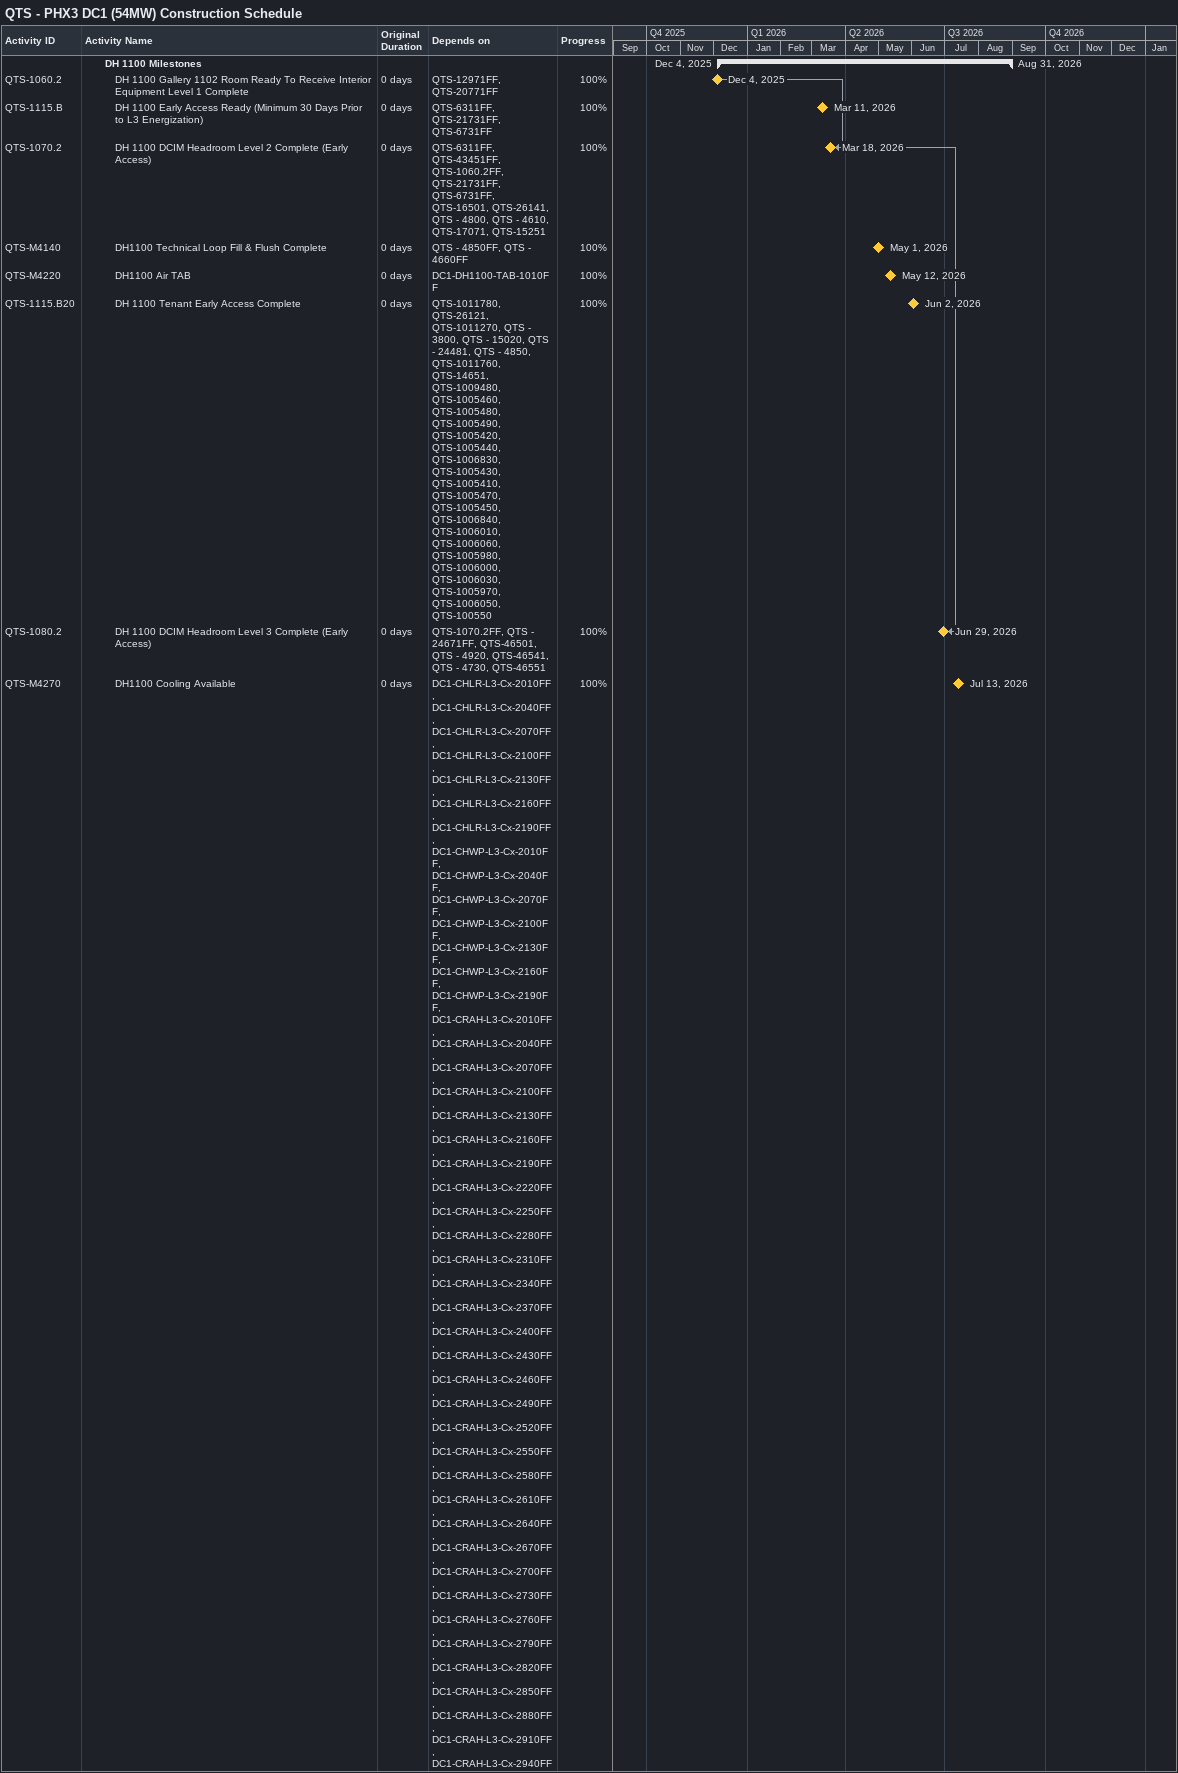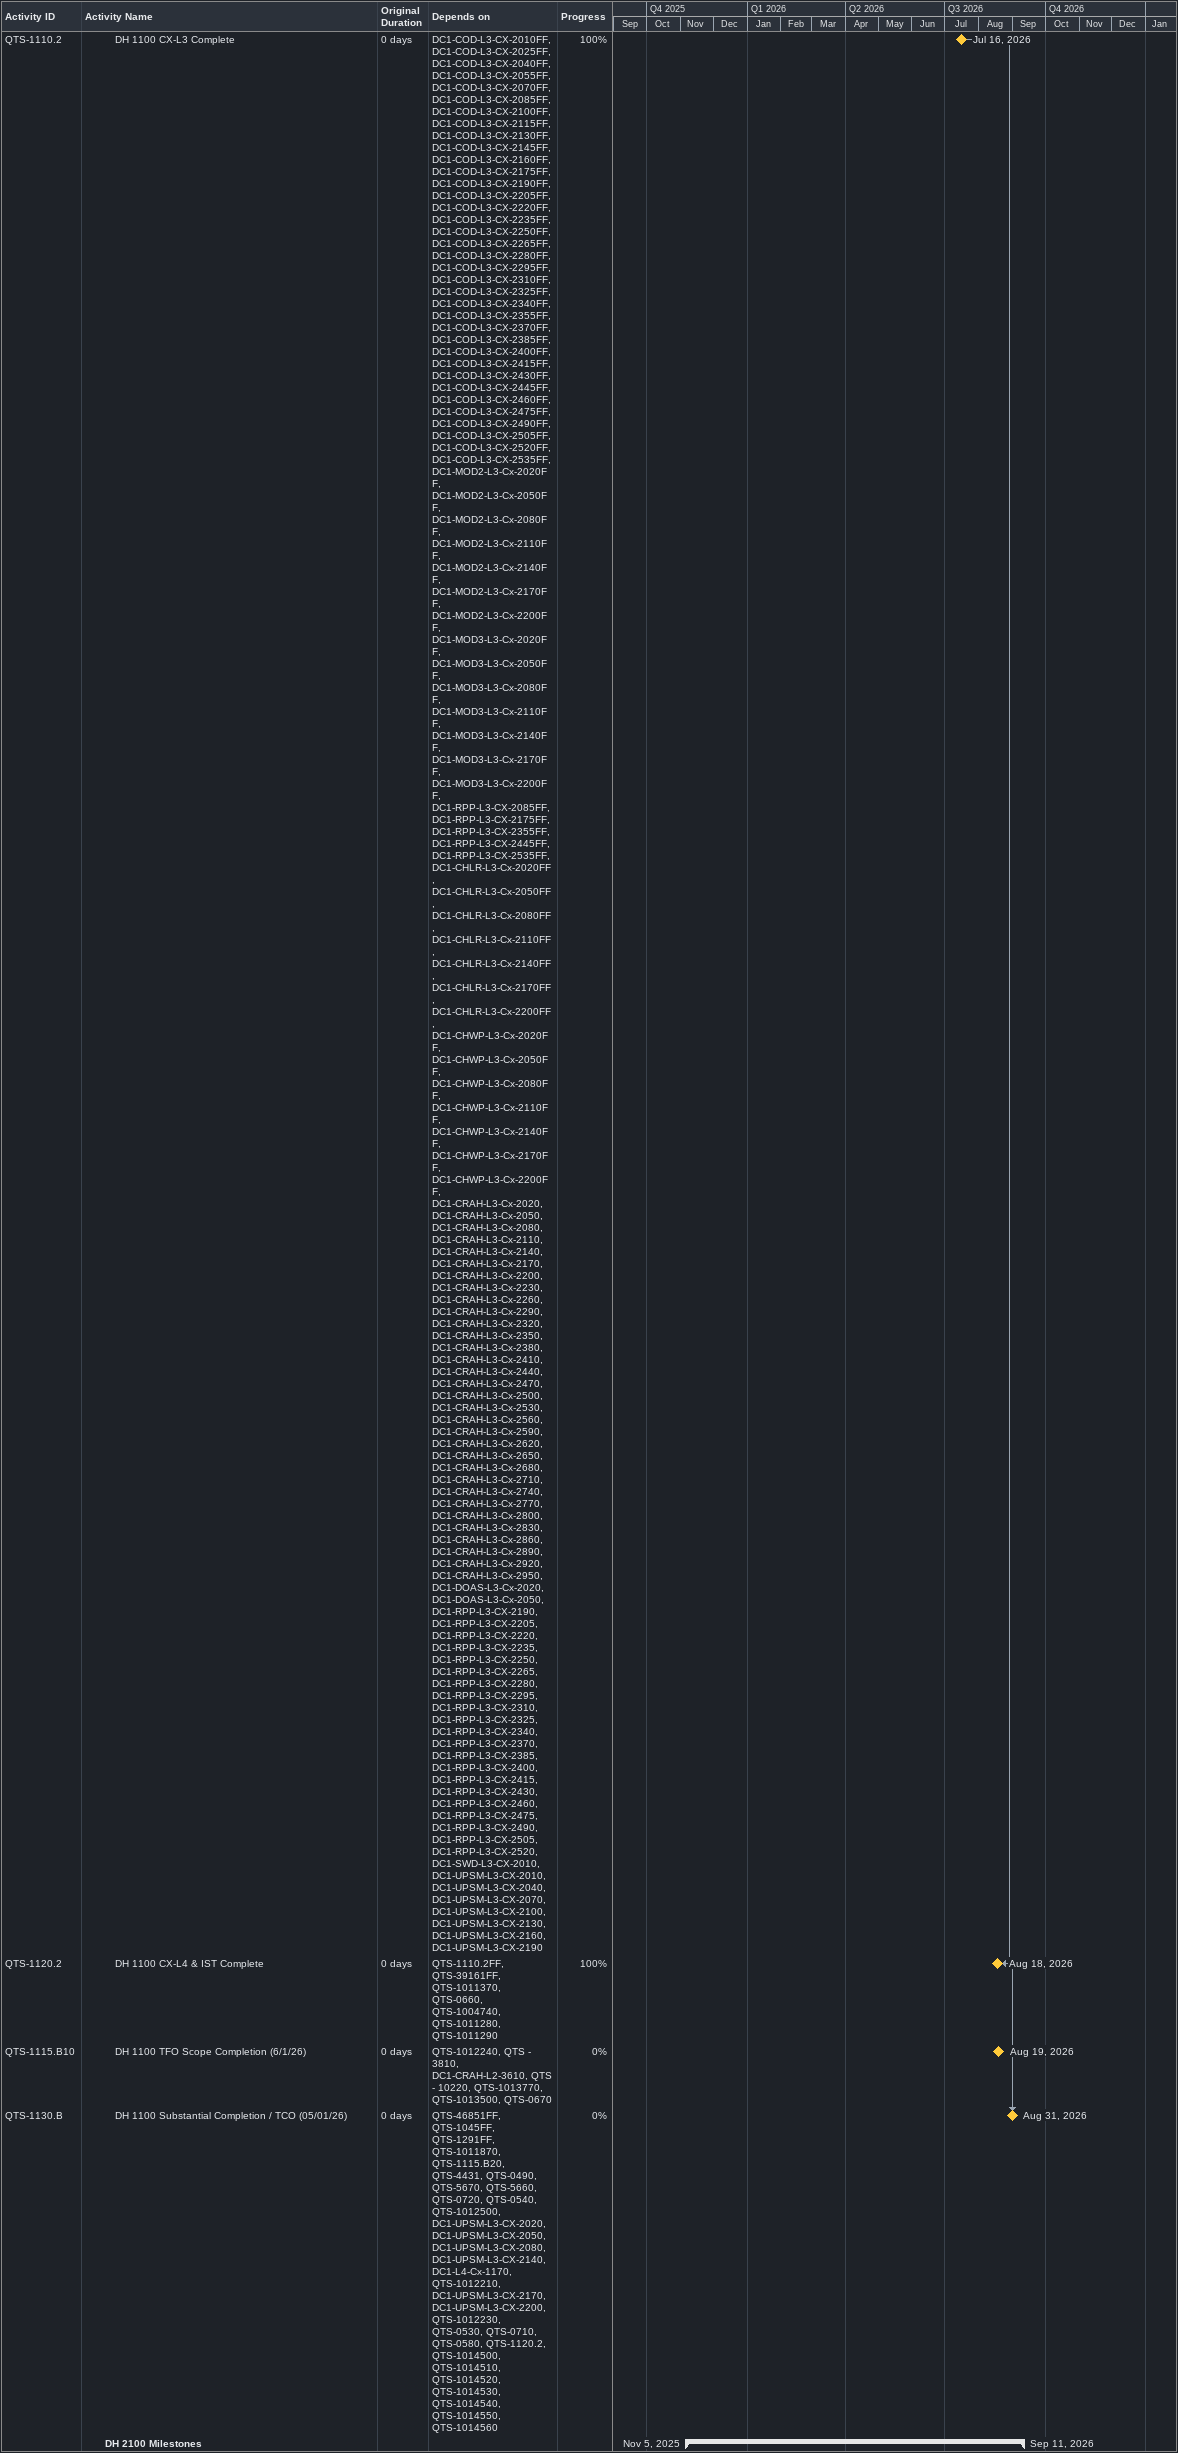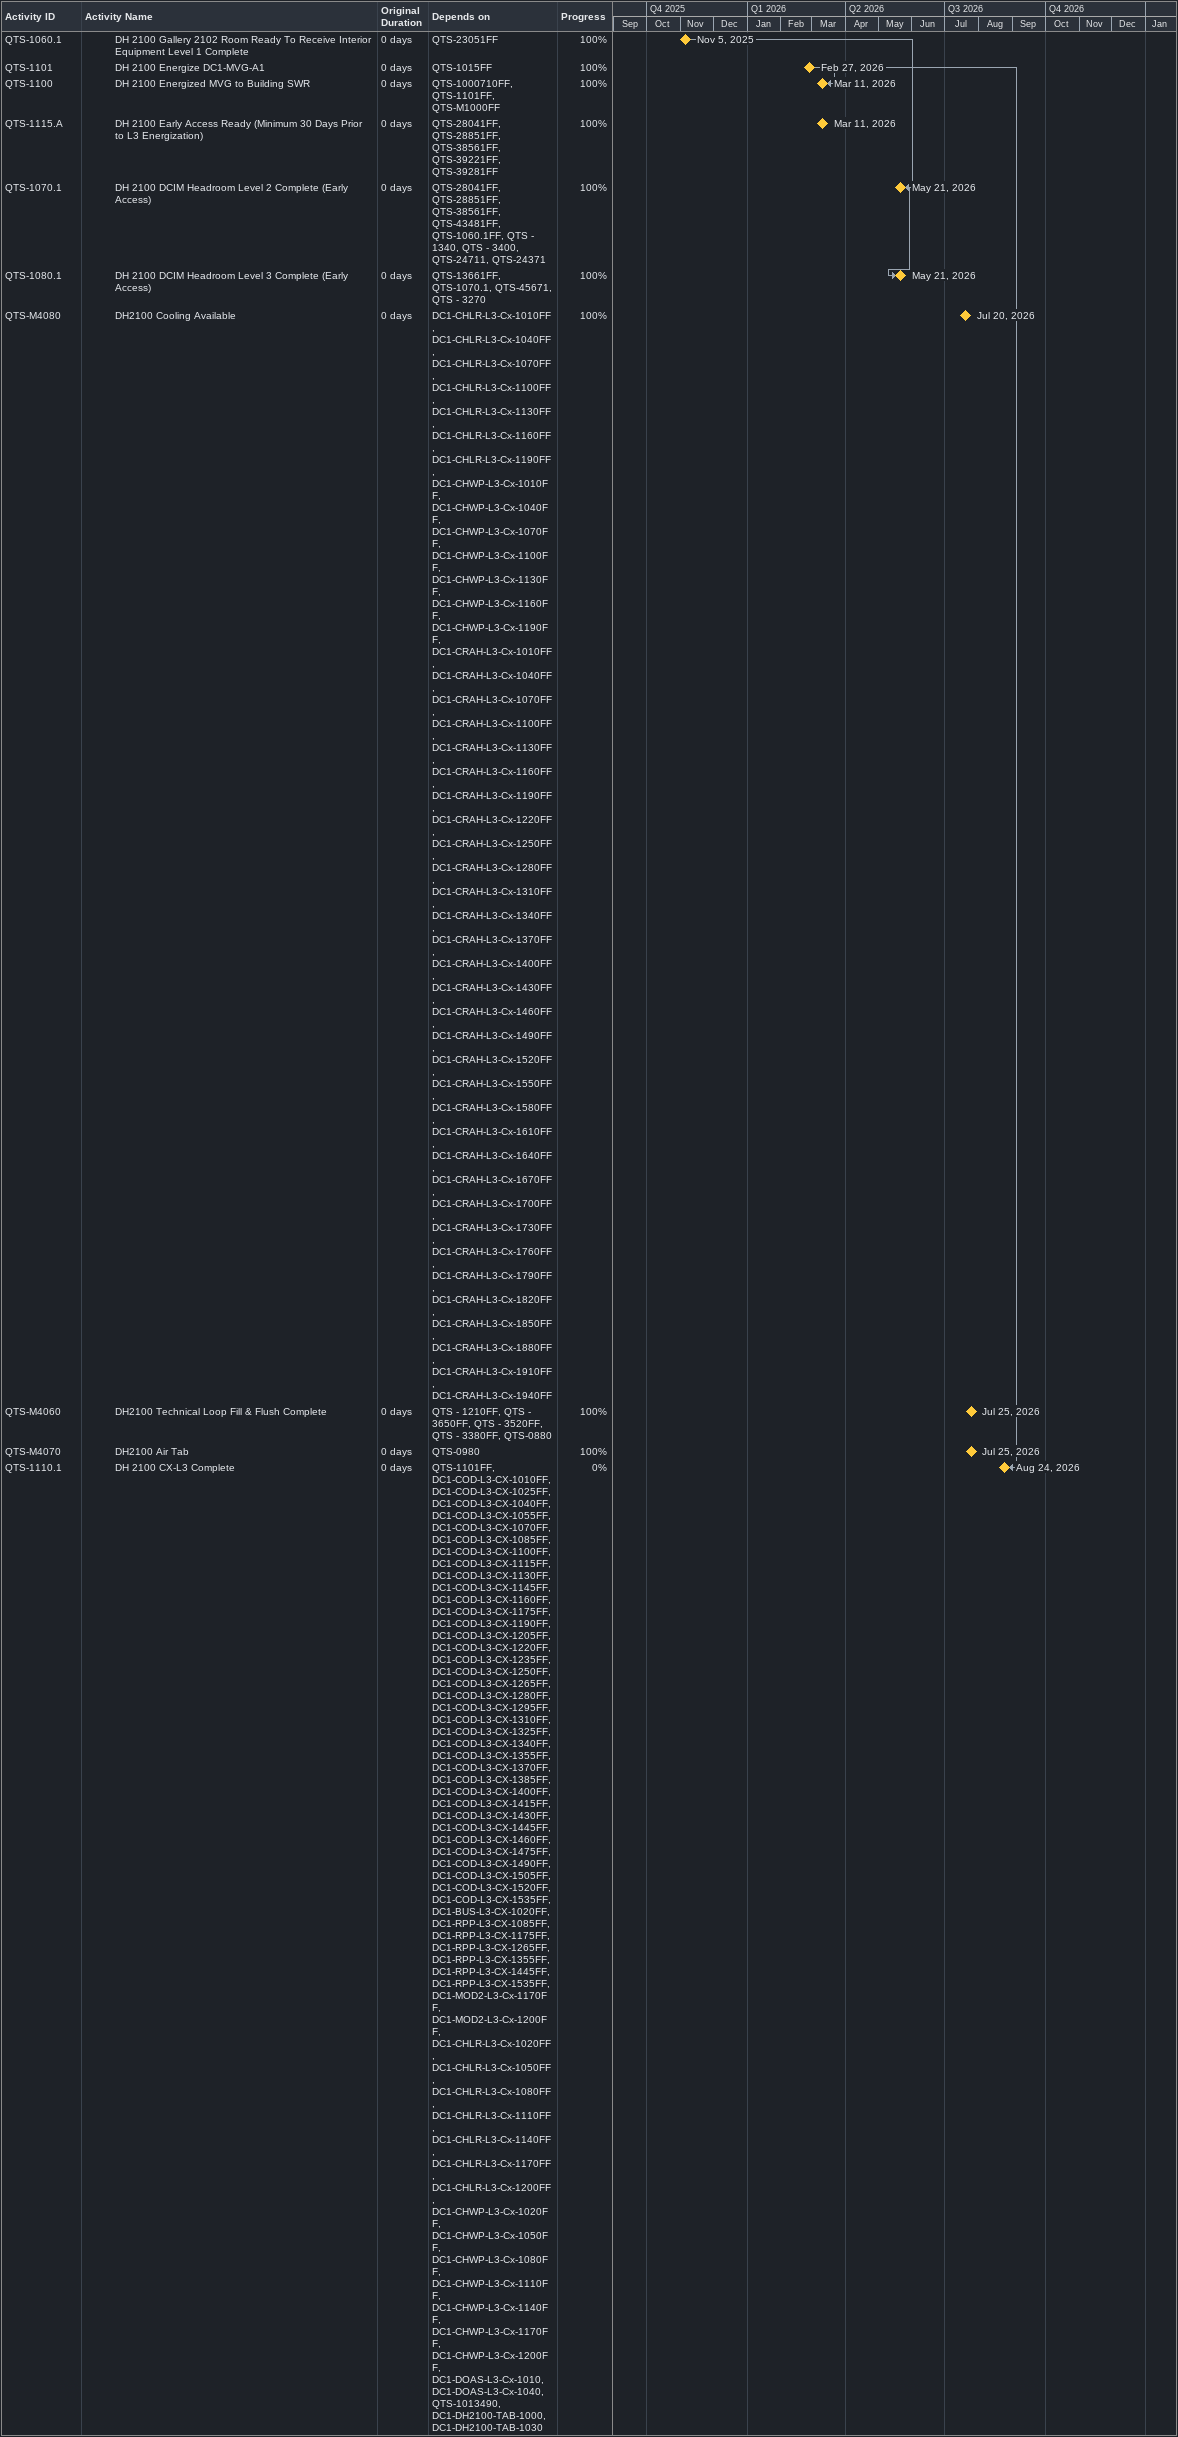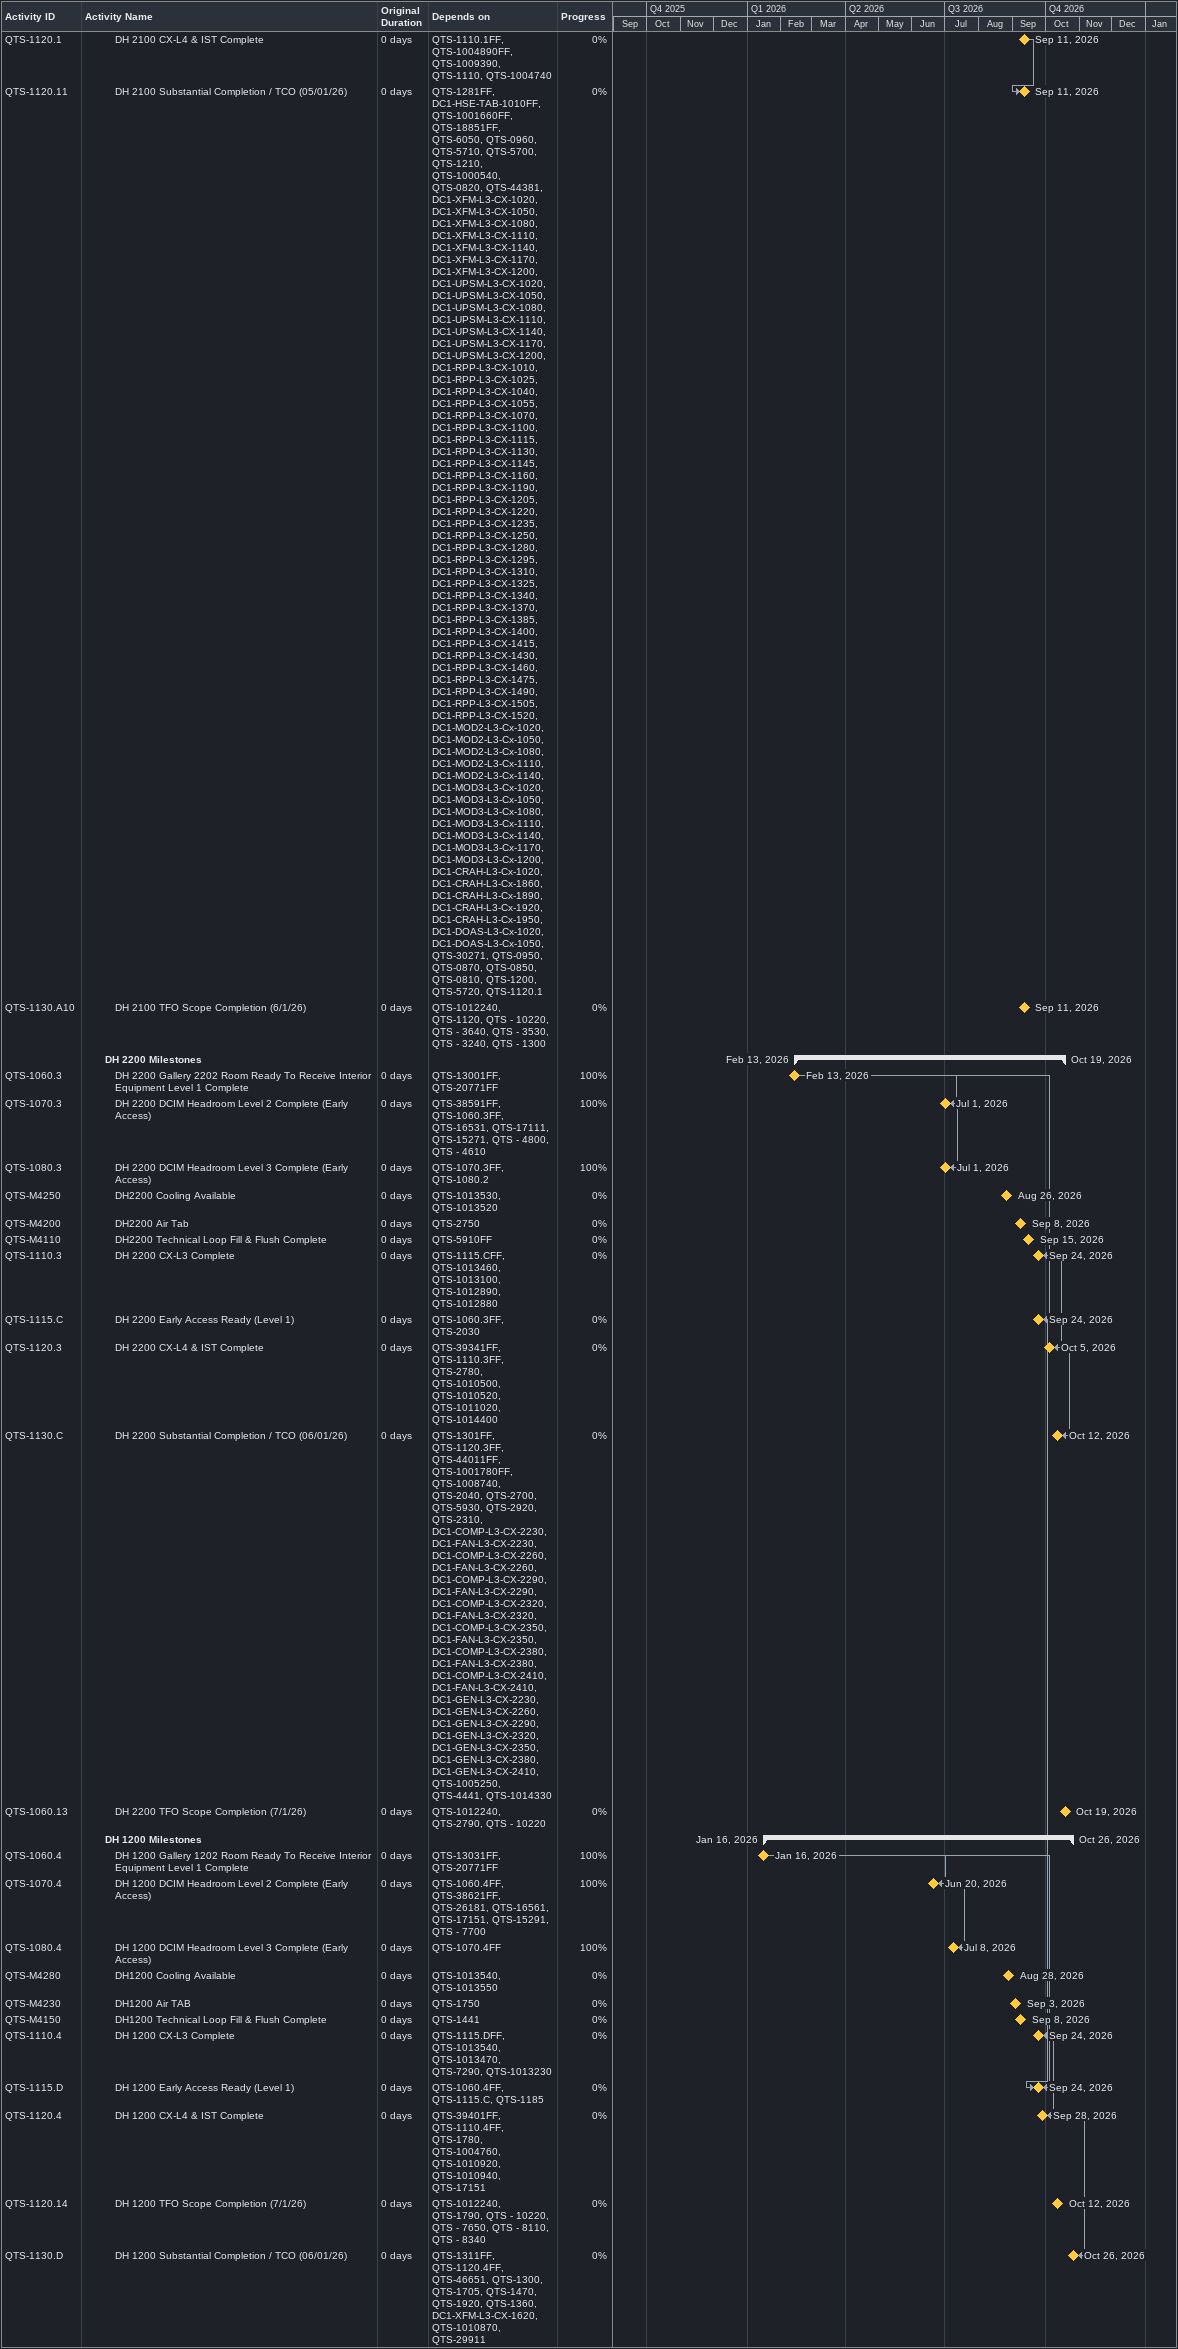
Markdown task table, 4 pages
QTS - PHX3 DC1 (54MW) Construction Schedule

| ID | Level | Task | Original duration | Start | Finish | Predecessors | % complete |
|---|---|---|---|---|---|---|---|
|  | 3 | **DH 1100 Milestones** |  | 2025-12-04 | 2026-08-31 |  |  |
| QTS-1060.2 | 4 | DH 1100 Gallery 1102 Room Ready To Receive Interior Equipment Level 1 Complete | 0d | 2025-12-04 | 2025-12-04 | QTS-12971FF, QTS-20771FF | 100 |
| QTS-1115.B | 4 | DH 1100 Early Access Ready (Minimum 30 Days Prior to L3 Energization) | 0d | 2026-03-11 | 2026-03-11 | QTS-6311FF, QTS-21731FF, QTS-6731FF | 100 |
| QTS-1070.2 | 4 | DH 1100 DCIM Headroom Level 2 Complete (Early Access) | 0d | 2026-03-18 | 2026-03-18 | QTS-6311FF, QTS-43451FF, QTS-1060.2FF, QTS-21731FF, QTS-6731FF, QTS-16501, QTS-26141, QTS - 4800, QTS - 4610, QTS-17071, QTS-15251 | 100 |
| QTS-M4140 | 4 | DH1100 Technical Loop Fill & Flush Complete | 0d | 2026-05-01 | 2026-05-01 | QTS - 4850FF, QTS - 4660FF | 100 |
| QTS-M4220 | 4 | DH1100 Air TAB | 0d | 2026-05-12 | 2026-05-12 | DC1-DH1100-TAB-1010FF | 100 |
| QTS-1115.B20 | 4 | DH 1100 Tenant Early Access Complete | 0d | 2026-06-02 | 2026-06-02 | QTS-1011780, QTS-26121, QTS-1011270, QTS - 3800, QTS - 15020, QTS - 24481, QTS - 4850, QTS-1011760, QTS-14651, QTS-1009480, QTS-1005460, QTS-1005480, QTS-1005490, QTS-1005420, QTS-1005440, QTS-1006830, QTS-1005430, QTS-1005410, QTS-1005470, QTS-1005450, QTS-1006840, QTS-1006010, QTS-1006060, QTS-1005980, QTS-1006000, QTS-1006030, QTS-1005970, QTS-1006050, QTS-100550 | 100 |
| QTS-1080.2 | 4 | DH 1100 DCIM Headroom Level 3 Complete (Early Access) | 0d | 2026-06-29 | 2026-06-29 | QTS-1070.2FF, QTS - 24671FF, QTS-46501, QTS - 4920, QTS-46541, QTS - 4730, QTS-46551 | 100 |
| QTS-M4270 | 4 | DH1100 Cooling Available | 0d | 2026-07-13 | 2026-07-13 | DC1-CHLR-L3-Cx-2010FF, DC1-CHLR-L3-Cx-2040FF, DC1-CHLR-L3-Cx-2070FF, DC1-CHLR-L3-Cx-2100FF, DC1-CHLR-L3-Cx-2130FF, DC1-CHLR-L3-Cx-2160FF, DC1-CHLR-L3-Cx-2190FF, DC1-CHWP-L3-Cx-2010FF, DC1-CHWP-L3-Cx-2040FF, DC1-CHWP-L3-Cx-2070FF, DC1-CHWP-L3-Cx-2100FF, DC1-CHWP-L3-Cx-2130FF, DC1-CHWP-L3-Cx-2160FF, DC1-CHWP-L3-Cx-2190FF, DC1-CRAH-L3-Cx-2010FF, DC1-CRAH-L3-Cx-2040FF, DC1-CRAH-L3-Cx-2070FF, DC1-CRAH-L3-Cx-2100FF, DC1-CRAH-L3-Cx-2130FF, DC1-CRAH-L3-Cx-2160FF, DC1-CRAH-L3-Cx-2190FF, DC1-CRAH-L3-Cx-2220FF, DC1-CRAH-L3-Cx-2250FF, DC1-CRAH-L3-Cx-2280FF, DC1-CRAH-L3-Cx-2310FF, DC1-CRAH-L3-Cx-2340FF, DC1-CRAH-L3-Cx-2370FF, DC1-CRAH-L3-Cx-2400FF, DC1-CRAH-L3-Cx-2430FF, DC1-CRAH-L3-Cx-2460FF, DC1-CRAH-L3-Cx-2490FF, DC1-CRAH-L3-Cx-2520FF, DC1-CRAH-L3-Cx-2550FF, DC1-CRAH-L3-Cx-2580FF, DC1-CRAH-L3-Cx-2610FF, DC1-CRAH-L3-Cx-2640FF, DC1-CRAH-L3-Cx-2670FF, DC1-CRAH-L3-Cx-2700FF, DC1-CRAH-L3-Cx-2730FF, DC1-CRAH-L3-Cx-2760FF, DC1-CRAH-L3-Cx-2790FF, DC1-CRAH-L3-Cx-2820FF, DC1-CRAH-L3-Cx-2850FF, DC1-CRAH-L3-Cx-2880FF, DC1-CRAH-L3-Cx-2910FF, DC1-CRAH-L3-Cx-2940FF | 100 |
| QTS-1110.2 | 4 | DH 1100 CX-L3 Complete | 0d | 2026-07-16 | 2026-07-16 | DC1-COD-L3-CX-2010FF, DC1-COD-L3-CX-2025FF, DC1-COD-L3-CX-2040FF, DC1-COD-L3-CX-2055FF, DC1-COD-L3-CX-2070FF, DC1-COD-L3-CX-2085FF, DC1-COD-L3-CX-2100FF, DC1-COD-L3-CX-2115FF, DC1-COD-L3-CX-2130FF, DC1-COD-L3-CX-2145FF, DC1-COD-L3-CX-2160FF, DC1-COD-L3-CX-2175FF, DC1-COD-L3-CX-2190FF, DC1-COD-L3-CX-2205FF, DC1-COD-L3-CX-2220FF, DC1-COD-L3-CX-2235FF, DC1-COD-L3-CX-2250FF, DC1-COD-L3-CX-2265FF, DC1-COD-L3-CX-2280FF, DC1-COD-L3-CX-2295FF, DC1-COD-L3-CX-2310FF, DC1-COD-L3-CX-2325FF, DC1-COD-L3-CX-2340FF, DC1-COD-L3-CX-2355FF, DC1-COD-L3-CX-2370FF, DC1-COD-L3-CX-2385FF, DC1-COD-L3-CX-2400FF, DC1-COD-L3-CX-2415FF, DC1-COD-L3-CX-2430FF, DC1-COD-L3-CX-2445FF, DC1-COD-L3-CX-2460FF, DC1-COD-L3-CX-2475FF, DC1-COD-L3-CX-2490FF, DC1-COD-L3-CX-2505FF, DC1-COD-L3-CX-2520FF, DC1-COD-L3-CX-2535FF, DC1-MOD2-L3-Cx-2020FF, DC1-MOD2-L3-Cx-2050FF, DC1-MOD2-L3-Cx-2080FF, DC1-MOD2-L3-Cx-2110FF, DC1-MOD2-L3-Cx-2140FF, DC1-MOD2-L3-Cx-2170FF, DC1-MOD2-L3-Cx-2200FF, DC1-MOD3-L3-Cx-2020FF, DC1-MOD3-L3-Cx-2050FF, DC1-MOD3-L3-Cx-2080FF, DC1-MOD3-L3-Cx-2110FF, DC1-MOD3-L3-Cx-2140FF, DC1-MOD3-L3-Cx-2170FF, DC1-MOD3-L3-Cx-2200FF, DC1-RPP-L3-CX-2085FF, DC1-RPP-L3-CX-2175FF, DC1-RPP-L3-CX-2355FF, DC1-RPP-L3-CX-2445FF, DC1-RPP-L3-CX-2535FF, DC1-CHLR-L3-Cx-2020FF, DC1-CHLR-L3-Cx-2050FF, DC1-CHLR-L3-Cx-2080FF, DC1-CHLR-L3-Cx-2110FF, DC1-CHLR-L3-Cx-2140FF, DC1-CHLR-L3-Cx-2170FF, DC1-CHLR-L3-Cx-2200FF, DC1-CHWP-L3-Cx-2020FF, DC1-CHWP-L3-Cx-2050FF, DC1-CHWP-L3-Cx-2080FF, DC1-CHWP-L3-Cx-2110FF, DC1-CHWP-L3-Cx-2140FF, DC1-CHWP-L3-Cx-2170FF, DC1-CHWP-L3-Cx-2200FF, DC1-CRAH-L3-Cx-2020, DC1-CRAH-L3-Cx-2050, DC1-CRAH-L3-Cx-2080, DC1-CRAH-L3-Cx-2110, DC1-CRAH-L3-Cx-2140, DC1-CRAH-L3-Cx-2170, DC1-CRAH-L3-Cx-2200, DC1-CRAH-L3-Cx-2230, DC1-CRAH-L3-Cx-2260, DC1-CRAH-L3-Cx-2290, DC1-CRAH-L3-Cx-2320, DC1-CRAH-L3-Cx-2350, DC1-CRAH-L3-Cx-2380, DC1-CRAH-L3-Cx-2410, DC1-CRAH-L3-Cx-2440, DC1-CRAH-L3-Cx-2470, DC1-CRAH-L3-Cx-2500, DC1-CRAH-L3-Cx-2530, DC1-CRAH-L3-Cx-2560, DC1-CRAH-L3-Cx-2590, DC1-CRAH-L3-Cx-2620, DC1-CRAH-L3-Cx-2650, DC1-CRAH-L3-Cx-2680, DC1-CRAH-L3-Cx-2710, DC1-CRAH-L3-Cx-2740, DC1-CRAH-L3-Cx-2770, DC1-CRAH-L3-Cx-2800, DC1-CRAH-L3-Cx-2830, DC1-CRAH-L3-Cx-2860, DC1-CRAH-L3-Cx-2890, DC1-CRAH-L3-Cx-2920, DC1-CRAH-L3-Cx-2950, DC1-DOAS-L3-Cx-2020, DC1-DOAS-L3-Cx-2050, DC1-RPP-L3-CX-2190, DC1-RPP-L3-CX-2205, DC1-RPP-L3-CX-2220, DC1-RPP-L3-CX-2235, DC1-RPP-L3-CX-2250, DC1-RPP-L3-CX-2265, DC1-RPP-L3-CX-2280, DC1-RPP-L3-CX-2295, DC1-RPP-L3-CX-2310, DC1-RPP-L3-CX-2325, DC1-RPP-L3-CX-2340, DC1-RPP-L3-CX-2370, DC1-RPP-L3-CX-2385, DC1-RPP-L3-CX-2400, DC1-RPP-L3-CX-2415, DC1-RPP-L3-CX-2430, DC1-RPP-L3-CX-2460, DC1-RPP-L3-CX-2475, DC1-RPP-L3-CX-2490, DC1-RPP-L3-CX-2505, DC1-RPP-L3-CX-2520, DC1-SWD-L3-CX-2010, DC1-UPSM-L3-CX-2010, DC1-UPSM-L3-CX-2040, DC1-UPSM-L3-CX-2070, DC1-UPSM-L3-CX-2100, DC1-UPSM-L3-CX-2130, DC1-UPSM-L3-CX-2160, DC1-UPSM-L3-CX-2190 | 100 |
| QTS-1120.2 | 4 | DH 1100 CX-L4 & IST Complete | 0d | 2026-08-18 | 2026-08-18 | QTS-1110.2FF, QTS-39161FF, QTS-1011370, QTS-0660, QTS-1004740, QTS-1011280, QTS-1011290 | 100 |
| QTS-1115.B10 | 4 | DH 1100 TFO Scope Completion (6/1/26) | 0d | 2026-08-19 | 2026-08-19 | QTS-1012240, QTS - 3810, DC1-CRAH-L2-3610, QTS - 10220, QTS-1013770, QTS-1013500, QTS-0670 | 0 |
| QTS-1130.B | 4 | DH 1100 Substantial Completion / TCO (05/01/26) | 0d | 2026-08-31 | 2026-08-31 | QTS-46851FF, QTS-1045FF, QTS-1291FF, QTS-1011870, QTS-1115.B20, QTS-4431, QTS-0490, QTS-5670, QTS-5660, QTS-0720, QTS-0540, QTS-1012500, DC1-UPSM-L3-CX-2020, DC1-UPSM-L3-CX-2050, DC1-UPSM-L3-CX-2080, DC1-UPSM-L3-CX-2140, DC1-L4-Cx-1170, QTS-1012210, DC1-UPSM-L3-CX-2170, DC1-UPSM-L3-CX-2200, QTS-1012230, QTS-0530, QTS-0710, QTS-0580, QTS-1120.2, QTS-1014500, QTS-1014510, QTS-1014520, QTS-1014530, QTS-1014540, QTS-1014550, QTS-1014560 | 0 |
|  | 3 | **DH 2100 Milestones** |  | 2025-11-05 | 2026-09-11 |  |  |
| QTS-1060.1 | 4 | DH 2100 Gallery 2102 Room Ready To Receive Interior Equipment Level 1 Complete | 0d | 2025-11-05 | 2025-11-05 | QTS-23051FF | 100 |
| QTS-1101 | 4 | DH 2100 Energize DC1-MVG-A1 | 0d | 2026-02-27 | 2026-02-27 | QTS-1015FF | 100 |
| QTS-1100 | 4 | DH 2100 Energized MVG to Building SWR | 0d | 2026-03-11 | 2026-03-11 | QTS-1000710FF, QTS-1101FF, QTS-M1000FF | 100 |
| QTS-1115.A | 4 | DH 2100 Early Access Ready (Minimum 30 Days Prior to L3 Energization) | 0d | 2026-03-11 | 2026-03-11 | QTS-28041FF, QTS-28851FF, QTS-38561FF, QTS-39221FF, QTS-39281FF | 100 |
| QTS-1070.1 | 4 | DH 2100 DCIM Headroom Level 2 Complete (Early Access) | 0d | 2026-05-21 | 2026-05-21 | QTS-28041FF, QTS-28851FF, QTS-38561FF, QTS-43481FF, QTS-1060.1FF, QTS - 1340, QTS - 3400, QTS-24711, QTS-24371 | 100 |
| QTS-1080.1 | 4 | DH 2100 DCIM Headroom Level 3 Complete (Early Access) | 0d | 2026-05-21 | 2026-05-21 | QTS-13661FF, QTS-1070.1, QTS-45671, QTS - 3270 | 100 |
| QTS-M4080 | 4 | DH2100 Cooling Available | 0d | 2026-07-20 | 2026-07-20 | DC1-CHLR-L3-Cx-1010FF, DC1-CHLR-L3-Cx-1040FF, DC1-CHLR-L3-Cx-1070FF, DC1-CHLR-L3-Cx-1100FF, DC1-CHLR-L3-Cx-1130FF, DC1-CHLR-L3-Cx-1160FF, DC1-CHLR-L3-Cx-1190FF, DC1-CHWP-L3-Cx-1010FF, DC1-CHWP-L3-Cx-1040FF, DC1-CHWP-L3-Cx-1070FF, DC1-CHWP-L3-Cx-1100FF, DC1-CHWP-L3-Cx-1130FF, DC1-CHWP-L3-Cx-1160FF, DC1-CHWP-L3-Cx-1190FF, DC1-CRAH-L3-Cx-1010FF, DC1-CRAH-L3-Cx-1040FF, DC1-CRAH-L3-Cx-1070FF, DC1-CRAH-L3-Cx-1100FF, DC1-CRAH-L3-Cx-1130FF, DC1-CRAH-L3-Cx-1160FF, DC1-CRAH-L3-Cx-1190FF, DC1-CRAH-L3-Cx-1220FF, DC1-CRAH-L3-Cx-1250FF, DC1-CRAH-L3-Cx-1280FF, DC1-CRAH-L3-Cx-1310FF, DC1-CRAH-L3-Cx-1340FF, DC1-CRAH-L3-Cx-1370FF, DC1-CRAH-L3-Cx-1400FF, DC1-CRAH-L3-Cx-1430FF, DC1-CRAH-L3-Cx-1460FF, DC1-CRAH-L3-Cx-1490FF, DC1-CRAH-L3-Cx-1520FF, DC1-CRAH-L3-Cx-1550FF, DC1-CRAH-L3-Cx-1580FF, DC1-CRAH-L3-Cx-1610FF, DC1-CRAH-L3-Cx-1640FF, DC1-CRAH-L3-Cx-1670FF, DC1-CRAH-L3-Cx-1700FF, DC1-CRAH-L3-Cx-1730FF, DC1-CRAH-L3-Cx-1760FF, DC1-CRAH-L3-Cx-1790FF, DC1-CRAH-L3-Cx-1820FF, DC1-CRAH-L3-Cx-1850FF, DC1-CRAH-L3-Cx-1880FF, DC1-CRAH-L3-Cx-1910FF, DC1-CRAH-L3-Cx-1940FF | 100 |
| QTS-M4060 | 4 | DH2100 Technical Loop Fill & Flush Complete | 0d | 2026-07-25 | 2026-07-25 | QTS - 1210FF, QTS - 3650FF, QTS - 3520FF, QTS - 3380FF, QTS-0880 | 100 |
| QTS-M4070 | 4 | DH2100 Air Tab | 0d | 2026-07-25 | 2026-07-25 | QTS-0980 | 100 |
| QTS-1110.1 | 4 | DH 2100 CX-L3 Complete | 0d | 2026-08-24 | 2026-08-24 | QTS-1101FF, DC1-COD-L3-CX-1010FF, DC1-COD-L3-CX-1025FF, DC1-COD-L3-CX-1040FF, DC1-COD-L3-CX-1055FF, DC1-COD-L3-CX-1070FF, DC1-COD-L3-CX-1085FF, DC1-COD-L3-CX-1100FF, DC1-COD-L3-CX-1115FF, DC1-COD-L3-CX-1130FF, DC1-COD-L3-CX-1145FF, DC1-COD-L3-CX-1160FF, DC1-COD-L3-CX-1175FF, DC1-COD-L3-CX-1190FF, DC1-COD-L3-CX-1205FF, DC1-COD-L3-CX-1220FF, DC1-COD-L3-CX-1235FF, DC1-COD-L3-CX-1250FF, DC1-COD-L3-CX-1265FF, DC1-COD-L3-CX-1280FF, DC1-COD-L3-CX-1295FF, DC1-COD-L3-CX-1310FF, DC1-COD-L3-CX-1325FF, DC1-COD-L3-CX-1340FF, DC1-COD-L3-CX-1355FF, DC1-COD-L3-CX-1370FF, DC1-COD-L3-CX-1385FF, DC1-COD-L3-CX-1400FF, DC1-COD-L3-CX-1415FF, DC1-COD-L3-CX-1430FF, DC1-COD-L3-CX-1445FF, DC1-COD-L3-CX-1460FF, DC1-COD-L3-CX-1475FF, DC1-COD-L3-CX-1490FF, DC1-COD-L3-CX-1505FF, DC1-COD-L3-CX-1520FF, DC1-COD-L3-CX-1535FF, DC1-BUS-L3-CX-1020FF, DC1-RPP-L3-CX-1085FF, DC1-RPP-L3-CX-1175FF, DC1-RPP-L3-CX-1265FF, DC1-RPP-L3-CX-1355FF, DC1-RPP-L3-CX-1445FF, DC1-RPP-L3-CX-1535FF, DC1-MOD2-L3-Cx-1170FF, DC1-MOD2-L3-Cx-1200FF, DC1-CHLR-L3-Cx-1020FF, DC1-CHLR-L3-Cx-1050FF, DC1-CHLR-L3-Cx-1080FF, DC1-CHLR-L3-Cx-1110FF, DC1-CHLR-L3-Cx-1140FF, DC1-CHLR-L3-Cx-1170FF, DC1-CHLR-L3-Cx-1200FF, DC1-CHWP-L3-Cx-1020FF, DC1-CHWP-L3-Cx-1050FF, DC1-CHWP-L3-Cx-1080FF, DC1-CHWP-L3-Cx-1110FF, DC1-CHWP-L3-Cx-1140FF, DC1-CHWP-L3-Cx-1170FF, DC1-CHWP-L3-Cx-1200FF, DC1-DOAS-L3-Cx-1010, DC1-DOAS-L3-Cx-1040, QTS-1013490, DC1-DH2100-TAB-1000, DC1-DH2100-TAB-1030 | 0 |
| QTS-1120.1 | 4 | DH 2100 CX-L4 & IST Complete | 0d | 2026-09-11 | 2026-09-11 | QTS-1110.1FF, QTS-1004890FF, QTS-1009390, QTS-1110, QTS-1004740 | 0 |
| QTS-1120.11 | 4 | DH 2100 Substantial Completion / TCO (05/01/26) | 0d | 2026-09-11 | 2026-09-11 | QTS-1281FF, DC1-HSE-TAB-1010FF, QTS-1001660FF, QTS-18851FF, QTS-6050, QTS-0960, QTS-5710, QTS-5700, QTS-1210, QTS-1000540, QTS-0820, QTS-44381, DC1-XFM-L3-CX-1020, DC1-XFM-L3-CX-1050, DC1-XFM-L3-CX-1080, DC1-XFM-L3-CX-1110, DC1-XFM-L3-CX-1140, DC1-XFM-L3-CX-1170, DC1-XFM-L3-CX-1200, DC1-UPSM-L3-CX-1020, DC1-UPSM-L3-CX-1050, DC1-UPSM-L3-CX-1080, DC1-UPSM-L3-CX-1110, DC1-UPSM-L3-CX-1140, DC1-UPSM-L3-CX-1170, DC1-UPSM-L3-CX-1200, DC1-RPP-L3-CX-1010, DC1-RPP-L3-CX-1025, DC1-RPP-L3-CX-1040, DC1-RPP-L3-CX-1055, DC1-RPP-L3-CX-1070, DC1-RPP-L3-CX-1100, DC1-RPP-L3-CX-1115, DC1-RPP-L3-CX-1130, DC1-RPP-L3-CX-1145, DC1-RPP-L3-CX-1160, DC1-RPP-L3-CX-1190, DC1-RPP-L3-CX-1205, DC1-RPP-L3-CX-1220, DC1-RPP-L3-CX-1235, DC1-RPP-L3-CX-1250, DC1-RPP-L3-CX-1280, DC1-RPP-L3-CX-1295, DC1-RPP-L3-CX-1310, DC1-RPP-L3-CX-1325, DC1-RPP-L3-CX-1340, DC1-RPP-L3-CX-1370, DC1-RPP-L3-CX-1385, DC1-RPP-L3-CX-1400, DC1-RPP-L3-CX-1415, DC1-RPP-L3-CX-1430, DC1-RPP-L3-CX-1460, DC1-RPP-L3-CX-1475, DC1-RPP-L3-CX-1490, DC1-RPP-L3-CX-1505, DC1-RPP-L3-CX-1520, DC1-MOD2-L3-Cx-1020, DC1-MOD2-L3-Cx-1050, DC1-MOD2-L3-Cx-1080, DC1-MOD2-L3-Cx-1110, DC1-MOD2-L3-Cx-1140, DC1-MOD3-L3-Cx-1020, DC1-MOD3-L3-Cx-1050, DC1-MOD3-L3-Cx-1080, DC1-MOD3-L3-Cx-1110, DC1-MOD3-L3-Cx-1140, DC1-MOD3-L3-Cx-1170, DC1-MOD3-L3-Cx-1200, DC1-CRAH-L3-Cx-1020, DC1-CRAH-L3-Cx-1860, DC1-CRAH-L3-Cx-1890, DC1-CRAH-L3-Cx-1920, DC1-CRAH-L3-Cx-1950, DC1-DOAS-L3-Cx-1020, DC1-DOAS-L3-Cx-1050, QTS-30271, QTS-0950, QTS-0870, QTS-0850, QTS-0810, QTS-1200, QTS-5720, QTS-1120.1 | 0 |
| QTS-1130.A10 | 4 | DH 2100 TFO Scope Completion (6/1/26) | 0d | 2026-09-11 | 2026-09-11 | QTS-1012240, QTS-1120, QTS - 10220, QTS - 3640, QTS - 3530, QTS - 3240, QTS - 1300 | 0 |
|  | 3 | **DH 2200 Milestones** |  | 2026-02-13 | 2026-10-19 |  |  |
| QTS-1060.3 | 4 | DH 2200 Gallery 2202 Room Ready To Receive Interior Equipment Level 1 Complete | 0d | 2026-02-13 | 2026-02-13 | QTS-13001FF, QTS-20771FF | 100 |
| QTS-1070.3 | 4 | DH 2200 DCIM Headroom Level 2 Complete (Early Access) | 0d | 2026-07-01 | 2026-07-01 | QTS-38591FF, QTS-1060.3FF, QTS-16531, QTS-17111, QTS-15271, QTS - 4800, QTS - 4610 | 100 |
| QTS-1080.3 | 4 | DH 2200 DCIM Headroom Level 3 Complete (Early Access) | 0d | 2026-07-01 | 2026-07-01 | QTS-1070.3FF, QTS-1080.2 | 100 |
| QTS-M4250 | 4 | DH2200 Cooling Available | 0d | 2026-08-26 | 2026-08-26 | QTS-1013530, QTS-1013520 | 0 |
| QTS-M4200 | 4 | DH2200 Air Tab | 0d | 2026-09-08 | 2026-09-08 | QTS-2750 | 0 |
| QTS-M4110 | 4 | DH2200 Technical Loop Fill & Flush Complete | 0d | 2026-09-15 | 2026-09-15 | QTS-5910FF | 0 |
| QTS-1110.3 | 4 | DH 2200 CX-L3 Complete | 0d | 2026-09-24 | 2026-09-24 | QTS-1115.CFF, QTS-1013460, QTS-1013100, QTS-1012890, QTS-1012880 | 0 |
| QTS-1115.C | 4 | DH 2200 Early Access Ready (Level 1) | 0d | 2026-09-24 | 2026-09-24 | QTS-1060.3FF, QTS-2030 | 0 |
| QTS-1120.3 | 4 | DH 2200 CX-L4 & IST Complete | 0d | 2026-10-05 | 2026-10-05 | QTS-39341FF, QTS-1110.3FF, QTS-2780, QTS-1010500, QTS-1010520, QTS-1011020, QTS-1014400 | 0 |
| QTS-1130.C | 4 | DH 2200 Substantial Completion / TCO (06/01/26) | 0d | 2026-10-12 | 2026-10-12 | QTS-1301FF, QTS-1120.3FF, QTS-44011FF, QTS-1001780FF, QTS-1008740, QTS-2040, QTS-2700, QTS-5930, QTS-2920, QTS-2310, DC1-COMP-L3-CX-2230, DC1-FAN-L3-CX-2230, DC1-COMP-L3-CX-2260, DC1-FAN-L3-CX-2260, DC1-COMP-L3-CX-2290, DC1-FAN-L3-CX-2290, DC1-COMP-L3-CX-2320, DC1-FAN-L3-CX-2320, DC1-COMP-L3-CX-2350, DC1-FAN-L3-CX-2350, DC1-COMP-L3-CX-2380, DC1-FAN-L3-CX-2380, DC1-COMP-L3-CX-2410, DC1-FAN-L3-CX-2410, DC1-GEN-L3-CX-2230, DC1-GEN-L3-CX-2260, DC1-GEN-L3-CX-2290, DC1-GEN-L3-CX-2320, DC1-GEN-L3-CX-2350, DC1-GEN-L3-CX-2380, DC1-GEN-L3-CX-2410, QTS-1005250, QTS-4441, QTS-1014330 | 0 |
| QTS-1060.13 | 4 | DH 2200 TFO Scope Completion (7/1/26) | 0d | 2026-10-19 | 2026-10-19 | QTS-1012240, QTS-2790, QTS - 10220 | 0 |
|  | 3 | **DH 1200 Milestones** |  | 2026-01-16 | 2026-10-26 |  |  |
| QTS-1060.4 | 4 | DH 1200 Gallery 1202 Room Ready To Receive Interior Equipment Level 1 Complete | 0d | 2026-01-16 | 2026-01-16 | QTS-13031FF, QTS-20771FF | 100 |
| QTS-1070.4 | 4 | DH 1200 DCIM Headroom Level 2 Complete (Early Access) | 0d | 2026-06-20 | 2026-06-20 | QTS-1060.4FF, QTS-38621FF, QTS-26181, QTS-16561, QTS-17151, QTS-15291, QTS - 7700 | 100 |
| QTS-1080.4 | 4 | DH 1200 DCIM Headroom Level 3 Complete (Early Access) | 0d | 2026-07-08 | 2026-07-08 | QTS-1070.4FF | 100 |
| QTS-M4280 | 4 | DH1200 Cooling Available | 0d | 2026-08-28 | 2026-08-28 | QTS-1013540, QTS-1013550 | 0 |
| QTS-M4230 | 4 | DH1200 Air TAB | 0d | 2026-09-03 | 2026-09-03 | QTS-1750 | 0 |
| QTS-M4150 | 4 | DH1200 Technical Loop Fill & Flush Complete | 0d | 2026-09-08 | 2026-09-08 | QTS-1441 | 0 |
| QTS-1110.4 | 4 | DH 1200 CX-L3 Complete | 0d | 2026-09-24 | 2026-09-24 | QTS-1115.DFF, QTS-1013540, QTS-1013470, QTS-7290, QTS-1013230 | 0 |
| QTS-1115.D | 4 | DH 1200 Early Access Ready (Level 1) | 0d | 2026-09-24 | 2026-09-24 | QTS-1060.4FF, QTS-1115.C, QTS-1185 | 0 |
| QTS-1120.4 | 4 | DH 1200 CX-L4 & IST Complete | 0d | 2026-09-28 | 2026-09-28 | QTS-39401FF, QTS-1110.4FF, QTS-1780, QTS-1004760, QTS-1010920, QTS-1010940, QTS-17151 | 0 |
| QTS-1120.14 | 4 | DH 1200 TFO Scope Completion (7/1/26) | 0d | 2026-10-12 | 2026-10-12 | QTS-1012240, QTS-1790, QTS - 10220, QTS - 7650, QTS - 8110, QTS - 8340 | 0 |
| QTS-1130.D | 4 | DH 1200 Substantial Completion / TCO (06/01/26) | 0d | 2026-10-26 | 2026-10-26 | QTS-1311FF, QTS-1120.4FF, QTS-46651, QTS-1300, QTS-1705, QTS-1470, QTS-1920, QTS-1360, DC1-XFM-L3-CX-1620, QTS-1010870, QTS-29911 | 0 |
